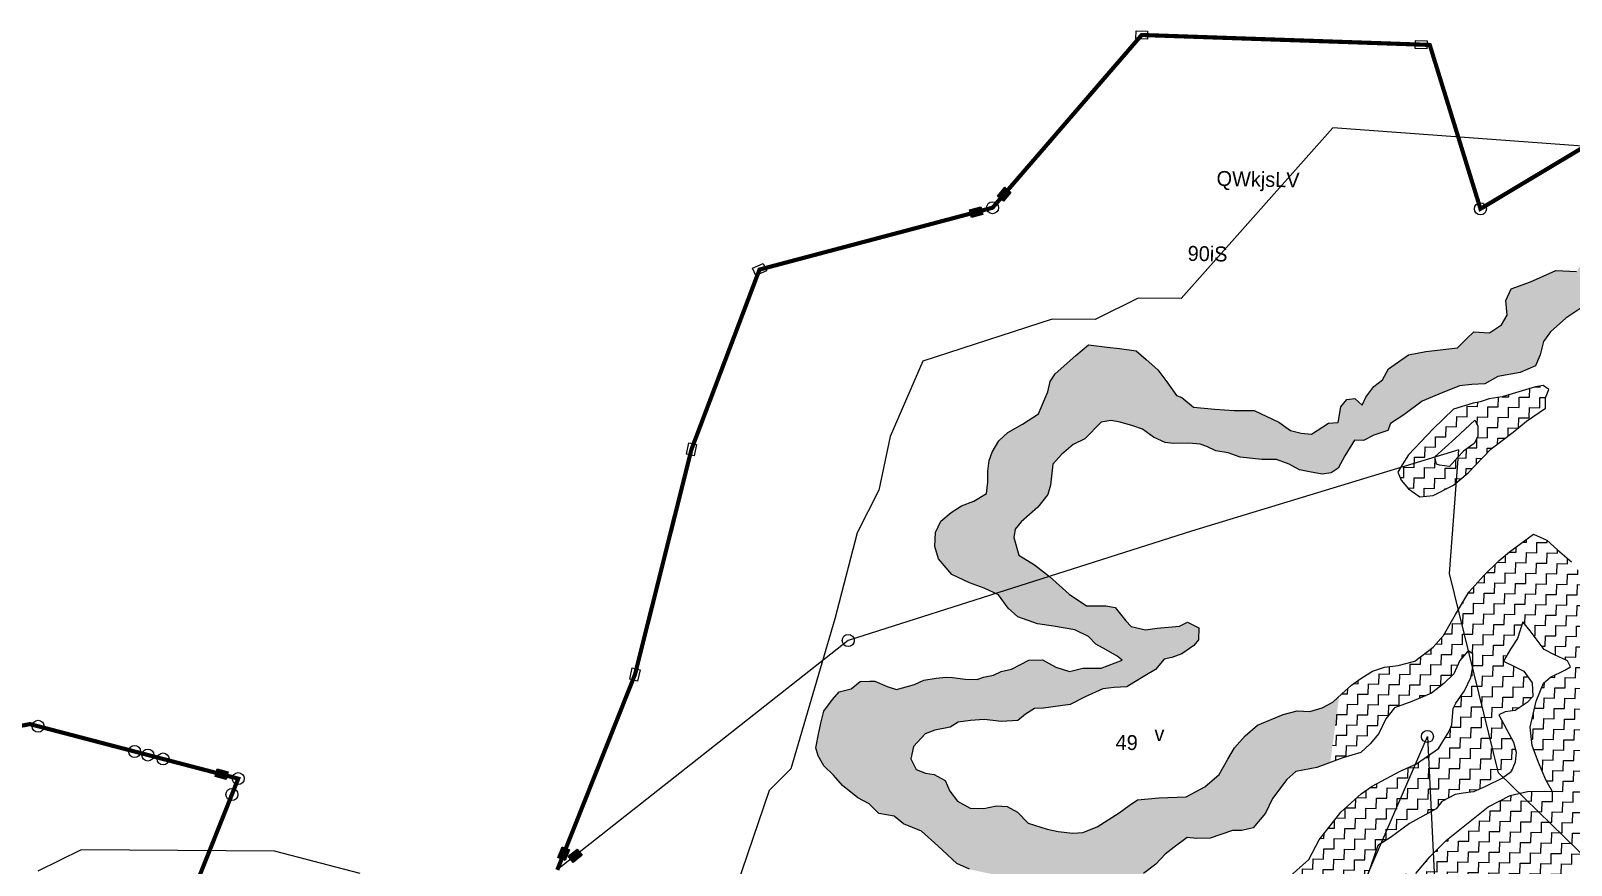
# Model space of a CAD drawing. Header units: metres. Extents: x 276670 to 279396, y 2061581 to 2064371.
# Drawn here: x 277984 to 278912, y 2063804 to 2064306 of the extents above; entities that cross this region are included whole.
import ezdxf
from ezdxf.enums import TextEntityAlignment as Align

# ---------------------------------------------------------------- set-up
doc = ezdxf.new("R2010")
doc.units = ezdxf.units.M
doc.header["$LTSCALE"] = 0.3
doc.header["$MEASUREMENT"] = 0
for name, color, linetype in [('POLY_HATCH', 12, 'Continuous'), ('POLY_PARCEL', 6, 'Continuous'), ('SYM_STONE', 1, 'Continuous'), ('TEXT_MAPIN', 7, 'Continuous'), ('TEXT_PARCEL', 7, 'Continuous'), ('V_BOUND_LINE', 7, 'Continuous'), ('VILLAGE BOUNDRY', 1, 'Continuous')]:
    doc.layers.add(name, color=color, linetype=linetype)
doc.styles.add('TEXT_MAP', font='')
doc.styles.get('TEXT_MAP').set_extended_font_data('Kruti Dev 050')
pattern_1 = [(0, (0, 0), (1.25, 1.25), [1.25, -1.25]), (90, (1.25, 0), (-1.25, 1.25), [1.25, -1.25])]

# ---------------------------------------------------------------- blocks, each defined once
blk = doc.blocks.new('STONE')
blk.add_circle((0, 0), 0.851)
blk = doc.blocks.new('STONESQUAREFILLED')
blk.add_hatch(color=256).paths.add_polyline_path([(0.7, -0.48), (0.7, 0.48), (-0.7, 0.48), (-0.7, -0.48)])
blk.add_lwpolyline([(-0.7, 0.48), (0.7, 0.48), (0.7, -0.48), (-0.7, -0.48)], close=True)
blk = doc.blocks.new('STONESQUARE')
blk.add_lwpolyline([(-0.7, 0.48), (0.7, 0.48), (0.7, -0.48), (-0.7, -0.48)], close=True)
blk = doc.blocks.new('AX')
at = {"layer": 'POLY_HATCH'}
h = blk.add_hatch(dxfattribs=at)
h.set_pattern_fill('ZIGZAG', color=256, scale=10, style=0)
h.set_pattern_definition(pattern_1)
h.paths.add_polyline_path([(406.18, 471.71), (408.27, 472.72), (409.64, 472.9), (411.19, 473.02), (412.03, 473.56), (413.34, 474.39), (414.59, 475.17), (415.61, 476.42), (416.56, 476.66), (417.75, 477.13), (419.19, 478.15), (419.72, 478.86), (419.72, 480.3), (418.35, 480.95), (417.4, 480.47), (414.71, 480.18), (413.28, 479.94), (411.55, 480.3), (410.89, 480.95), (409.58, 482.56), (408.44, 482.74), (406.12, 482.68), (403.97, 484.05), (401.58, 486.14), (399.73, 487.51), (397.82, 488.64), (397.17, 490.73), (397.29, 491.75), (398, 492.64), (399.97, 494.49), (401.16, 496.04), (401.46, 497.17), (401.7, 499.68), (402.72, 500.87), (404.12, 502.14), (405.5, 502.85), (407.41, 504.88), (408.6, 505.12), (409.73, 504.94), (411.28, 504.52), (412.42, 504.16), (413.79, 503.21), (415.22, 502.61), (416.24, 502.49), (418.09, 502.55), (419.46, 502.49), (420.24, 502.2), (421.37, 501.72), (422.86, 501.48), (424.29, 501), (426.92, 500.76), (428.71, 500.82), (430.26, 500.29), (431.51, 499.63), (432.71, 499.39), (434.26, 499.15), (435.33, 499.33), (436.17, 499.93), (436.94, 501.42), (438.08, 503.33), (439.15, 503.33), (440.41, 503.98), (442.08, 504.58), (442.38, 505.42), (443.96, 506.53), (446.17, 508.2), (448.14, 509.1), (450.64, 510.17), (452.13, 510.35), (453.68, 510.47), (455.24, 511.36), (457.92, 511.9), (459.77, 512.74), (460.31, 514.11), (460.67, 515.72), (461.5, 516.91), (463.29, 518.58), (465.8, 520.31), (467.17, 520.91), (470.04, 522.04), (472.24, 523.17), (473.44, 524.25), (474.51, 525.68), (474.75, 526.81), (475.23, 527.71), (476.42, 528.42), (478.09, 529.38), (479.82, 531.11), (481.67, 533.07), (483.58, 535.16), (485.19, 536.23), (486.68, 537.13), (489.55, 537.43), (488.65, 541.6), (486.09, 542.26), (484.18, 542.68), (482.39, 541.96), (480.9, 540.23), (479.4, 538.62), (478.33, 536.95), (477.73, 535.82), (477.08, 535.52), (474.75, 536), (473.91, 535.7), (472.3, 534.33), (469.92, 532.6), (469.32, 531.34), (469.32, 530.21), (469.5, 528.9), (468.6, 527.89), (466.75, 527.53), (465.08, 525.26), (464.49, 524.25), (461.98, 524.31), (458.94, 522.88), (456.61, 521.98), (456.01, 520.55), (456.19, 518.82), (455.53, 517.63), (454.1, 516.61), (452.21, 516.71), (451.38, 515.87), (450.3, 514.74), (446.49, 514.2), (444.4, 513.78), (442.01, 512.05), (441.29, 510.68), (440.28, 509.85), (439.32, 508.54), (438.91, 507.58), (438.01, 508.36), (437.06, 508.24), (436.34, 507.34), (436.04, 505.43), (434.91, 505.32), (432.88, 503.94), (431.63, 504.06), (430.31, 504.36), (428.88, 505.32), (425.9, 506.69), (423.45, 506.63), (421.12, 506.75), (418.56, 506.93), (417.13, 508.06), (416.47, 508.3), (415.28, 509.91), (414.14, 511.34), (412.73, 512.57), (411.48, 513.59), (409.45, 513.83), (407.96, 513.95), (405.69, 514.18), (404.2, 512.87), (401.75, 510.61), (401.15, 509.65), (400.92, 508.4), (400.44, 507.27), (399.84, 505.72), (397.93, 504.46), (396.2, 503.39), (395.13, 502.38), (394.35, 501), (393.99, 499.99), (393.87, 498.68), (393.87, 497.37), (393.75, 495.99), (392.26, 495.04), (390.77, 494.44), (389.52, 493.61), (388.32, 492.54), (387.67, 491.16), (387.63, 489.46), (388.11, 487.97), (389.78, 486.12), (391.93, 485.17), (393.72, 484.57), (395.45, 483.8), (396.64, 482.19), (397.84, 481.17), (400.22, 480.4), (402.19, 480.16), (404.76, 479.74), (406.43, 478.97), (407.33, 478.07), (408.58, 477.41), (409.95, 476.7), (410.55, 476.22), (408.04, 475.21), (405.83, 475.15), (404.22, 474.73), (402.55, 475.21), (400.94, 476.04), (399.29, 475.98), (398.28, 475.44), (397.2, 474.84), (395.95, 474.54), (395.05, 474.07), (393.86, 473.83), (393.08, 473.53), (391.65, 473.53), (390.1, 473.71), (389.32, 473.71), (388.13, 473.59), (386.64, 473.29), (385.51, 472.76), (383.36, 472.1), (382.22, 472.46), (380.73, 473.05), (380.13, 473.05), (378.94, 472.99), (377.87, 472.1), (376.43, 471.68), (375.66, 470.73), (374.64, 469.3), (374.29, 467.87), (374.05, 466.55), (373.75, 464.88), (374.05, 463.93), (374.76, 462.74), (375.96, 461.6), (377.09, 460.41), (378.98, 458.94), (380.35, 458.23), (381.54, 457.09), (383.39, 456.8), (384.53, 455.9), (386.73, 455.07), (388.76, 453.34), (391.09, 451.25), (392.64, 450.59), (393.54, 450.41), (394.79, 450.18), (395.8, 450), (397.24, 449.34), (399.62, 448.68), (400.7, 448.62), (402.13, 448.74), (403.14, 448.51), (404.4, 448.33), (406.6, 448.86), (410.6, 449.76), (413.65, 450.53), (415.14, 451.67), (416.21, 452.92), (417.29, 453.75), (418.84, 454.95), (419.97, 454.89), (421.64, 454.95), (424.3, 455.94), (425.43, 455.94), (426.8, 456.3), (428.24, 458.09), (429.07, 459.88), (430.74, 462.2), (431.82, 463.22), (434.32, 463.75), (435.94, 464.38), (436.85, 472.38), (436.09, 471.67), (434.84, 470.96), (433.35, 470.48), (431.8, 470.54), (430.12, 470.06), (427.08, 468.69), (425.59, 467.38), (424.34, 465.89), (423.56, 464.51), (422.55, 462.67), (420.87, 461.11), (418.61, 459.86), (415.33, 459.68), (412.76, 459.39), (411.74, 458.67), (410.55, 457.77), (407.95, 456.05), (406.22, 455.33), (405.03, 455.21), (403.24, 455.39), (401.92, 455.63), (399.6, 456.29), (398.28, 457.6), (397.03, 458.25), (395.72, 458.31), (394.22, 457.96), (392.55, 457.96), (391, 458.79), (390.05, 459.98), (389.45, 461.24), (388.14, 461.95), (387.06, 462.07), (385.93, 462.49), (385.27, 463.8), (385.57, 465.29), (386.94, 466.84), (388.08, 467.32), (389.93, 467.68), (390.88, 468.33), (392.37, 468.57), (394.05, 468.69), (396.13, 468.51), (398.1, 468.69), (399, 469.47), (400.09, 470.16), (401.16, 470.22), (404.39, 470.75)])
h = blk.add_hatch(dxfattribs=at)
h.set_pattern_fill('ZIGZAG', color=256, scale=10, style=0)
h.set_pattern_definition(pattern_1)
h.paths.add_polyline_path([(451.88, 499.67), (454.59, 502.61), (457.23, 504.69), (458.81, 506.06), (461.05, 507.67), (461.05, 508.9), (461.42, 509.94), (460.72, 510.41), (459.81, 510.24), (455.79, 508.94), (454.25, 508.64), (453.18, 508.27), (452.31, 508.1), (449.97, 507.33), (447.56, 504.89), (444.65, 501.71), (443.91, 500.47), (443.37, 499.57), (443.81, 498.63), (444.71, 497.59), (446.09, 496.66), (447.73, 496.86), (450.14, 498.16)])
h.paths.add_polyline_path([(448.03, 500.64), (447.83, 501.51), (450.27, 503.82), (452.55, 506.06), (452.92, 505.39), (452.95, 504.09), (452.55, 503.25), (451.28, 502.28), (450.61, 501.54), (449.6, 500.41), (448.4, 500.54)], flags=16)
h = blk.add_hatch(dxfattribs=at)
h.set_pattern_fill('ZIGZAG', color=256, scale=10, style=0)
h.set_pattern_definition(pattern_1)
h.paths.add_polyline_path([(482.23, 472.3), (482.06, 472.38), (481.04, 473.1), (478.92, 475.81), (476.89, 477.42), (474.8, 478.91), (472.36, 480.58), (471.04, 482.31), (469.19, 484.16), (467.28, 486.01), (465.97, 487.5), (464.6, 489.17), (462.87, 490.6), (461.55, 491.74), (459.94, 492.45), (457.08, 490.24), (455.83, 489.17), (454.04, 487.32), (452.25, 485.29), (450.69, 482.55), (449.32, 479.99), (448.07, 478.56), (445.92, 476.83), (443.89, 476.23), (442.24, 476.02), (440.81, 475.49), (439.43, 474.59), (438.3, 473.76), (437.17, 472.68), (436.85, 472.38), (435.94, 464.38), (437.43, 464.95), (439.63, 465.66), (440.71, 466.73), (441.72, 467.99), (442.56, 469.78), (443.57, 471.15), (445.66, 471.92), (447.99, 473), (449.48, 474.19), (450.67, 475.38), (451.33, 476.99), (452.34, 478.19), (452.88, 477.83), (452.94, 476.22), (452.7, 474.97), (451.99, 473.35), (450.97, 471.86), (450.67, 471.18), (450.55, 469.21), (450.19, 468.37), (449, 466.35), (446.37, 464.44), (444.4, 463.48), (441.06, 461.63), (439.75, 460.68), (437.36, 458.41), (436.35, 457.1), (434.8, 455.01), (433.6, 452.63), (431.04, 450.24), (429.49, 449.17), (428.8, 448.18), (428.24, 447.43), (424.54, 432.43), (425.37, 433.77), (426.26, 434.78), (426.68, 435.92), (428.05, 436.81), (430.44, 437.88), (431.99, 439.14), (432.82, 440.27), (433.42, 441.17), (433.48, 442.06), (433.54, 443.19), (434.14, 444.09), (434.55, 444.98), (436.4, 446.12), (438.67, 447.31), (439.69, 448.26), (440.7, 450.83), (441.89, 454.46), (443.41, 455.46), (445.68, 457.19), (448.85, 459.04), (449.5, 459.93), (451.11, 460.83), (452.07, 461.01), (453.32, 461.19), (454.75, 461.84), (456.78, 462.92), (457.8, 463.69), (458.27, 464.88), (458.39, 466.08), (458.03, 467.27), (457.14, 468.82), (456.19, 470.55), (456.96, 470.91), (458.15, 471.09), (459.59, 472.1), (460.24, 472.82), (460.12, 474.49), (459.11, 475.86), (458.03, 476.39), (456.6, 477.05), (457.44, 478.48), (458.27, 479.79), (458.87, 481.82), (459.77, 480.75), (461.5, 478.54), (462.75, 477.94), (464.36, 477.23), (464.72, 476.51), (464.06, 476.1), (462.33, 475.2), (461.5, 474.49), (460.66, 472.28), (460, 469.12), (460.3, 466.91), (461.08, 464.88), (462.03, 462.8), (462.81, 461.48), (459.83, 461.36), (457.74, 460.83), (455.11, 459.4), (450.19, 455.3), (448.22, 453.22), (446.55, 451.19), (445.35, 451.13), (444.88, 450.71), (442.91, 449.7), (440.88, 448.38), (439.62, 446.6), (437.24, 443.08), (434.01, 440), (432.46, 438.51), (431.09, 436.72), (429.54, 435.59), (427.15, 432.84), (426.32, 431.29), (425.9, 429.74), (425.96, 428.25), (426.38, 427), (428.05, 426.34), (430.31, 426.28), (432.1, 427.12), (434.31, 427.36), (436.58, 427.24), (438.13, 427.72), (439.98, 427.78), (441.59, 427.36), (443.14, 427.36), (441.77, 425.27), (440.58, 423.72), (438.97, 423), (438.94, 422.99), (490.56, 426.83), (489.94, 427.55), (489.16, 429.1), (489.64, 431.13), (490.95, 431.96), (492.51, 432.32), (494.42, 432.56), (496.21, 432.44), (498.71, 431.9), (500.38, 431.79), (501.58, 430.65), (502.11, 431.07), (503.55, 431.07), (507.01, 430.53), (507.37, 430.89), (508.86, 431.49), (510.57, 431.66)])
for points in [[(446.55, 451.19), (448.22, 453.22), (450.19, 455.3), (455.11, 459.4), (457.74, 460.83), (459.83, 461.36), (462.81, 461.48), (462.03, 462.8), (461.08, 464.88), (460.3, 466.91), (460, 469.12), (460.66, 472.28), (461.5, 474.49), (462.33, 475.2), (464.06, 476.1), (464.72, 476.51), (464.36, 477.23), (462.75, 477.94), (461.5, 478.54), (459.77, 480.75), (458.87, 481.82), (458.27, 479.79), (457.44, 478.48), (456.6, 477.05), (458.03, 476.39), (459.11, 475.86), (460.12, 474.49), (460.24, 472.82), (459.59, 472.1), (458.15, 471.09), (456.96, 470.91), (456.19, 470.55), (457.14, 468.82), (458.03, 467.27), (458.39, 466.08), (458.27, 464.88), (457.8, 463.69), (456.78, 462.92), (454.75, 461.84), (453.32, 461.19), (452.07, 461.01), (451.11, 460.83), (449.5, 459.93), (448.85, 459.04), (445.68, 457.19), (443.41, 455.46), (441.89, 454.46), (440.7, 450.83)], [(431.04, 450.24), (433.6, 452.63), (434.8, 455.01), (436.35, 457.1), (437.36, 458.41), (439.75, 460.68), (441.06, 461.63), (444.4, 463.48), (446.37, 464.44), (449, 466.35), (450.19, 468.37), (450.55, 469.21), (450.67, 471.18), (450.97, 471.86), (451.99, 473.35), (452.7, 474.97), (452.94, 476.22), (452.88, 477.83), (452.34, 478.19), (451.33, 476.99), (450.67, 475.38), (449.48, 474.19), (447.99, 473), (445.66, 471.92), (443.57, 471.15), (442.56, 469.78), (441.72, 467.99), (440.71, 466.73), (439.63, 465.66), (437.43, 464.95), (434.32, 463.75), (431.82, 463.22), (430.74, 462.2), (429.07, 459.88), (428.24, 458.09), (426.8, 456.3), (425.43, 455.94), (424.3, 455.94), (421.64, 454.95), (419.97, 454.89), (418.84, 454.95), (417.29, 453.75), (416.21, 452.92), (415.14, 451.67), (413.65, 450.53)], [(392.64, 450.59), (391.09, 451.25), (388.76, 453.34), (386.73, 455.07), (384.53, 455.9), (383.39, 456.8), (381.54, 457.09), (380.35, 458.23), (378.98, 458.94), (377.09, 460.41), (375.96, 461.6), (374.76, 462.74), (374.05, 463.93), (373.75, 464.88), (374.05, 466.55), (374.29, 467.87), (374.64, 469.3), (375.66, 470.73), (376.43, 471.68), (377.87, 472.1), (378.94, 472.99), (380.13, 473.05), (380.73, 473.05), (382.22, 472.46), (383.36, 472.1), (385.51, 472.76), (386.64, 473.29), (388.13, 473.59), (389.32, 473.71), (390.1, 473.71), (391.65, 473.53), (393.08, 473.53), (393.86, 473.83), (395.05, 474.07), (395.95, 474.54), (397.2, 474.84), (398.28, 475.44), (399.29, 475.98), (400.94, 476.04), (402.55, 475.21), (404.22, 474.73), (405.83, 475.15), (408.04, 475.21), (410.55, 476.22), (409.95, 476.7), (408.58, 477.41), (407.33, 478.07), (406.43, 478.97), (404.76, 479.74), (402.19, 480.16), (400.22, 480.4), (397.84, 481.17), (396.64, 482.19), (395.45, 483.8), (393.72, 484.57), (391.93, 485.17), (389.78, 486.12), (388.11, 487.97), (387.63, 489.46), (387.67, 491.16), (388.32, 492.54), (389.52, 493.61), (390.77, 494.44), (392.26, 495.04), (393.75, 495.99), (393.87, 497.37), (393.87, 498.68), (393.99, 499.99), (394.35, 501), (395.13, 502.38), (396.2, 503.39), (397.93, 504.46), (399.84, 505.72), (400.44, 507.27), (400.92, 508.4), (401.15, 509.65), (401.75, 510.61), (404.2, 512.87), (405.69, 514.18), (407.96, 513.95), (409.45, 513.83), (411.48, 513.59), (412.73, 512.57), (414.14, 511.34), (415.28, 509.91), (416.47, 508.3), (417.13, 508.06), (418.56, 506.93), (421.12, 506.75), (423.45, 506.63), (425.9, 506.69), (428.88, 505.32), (430.31, 504.36), (431.63, 504.06), (432.88, 503.94), (434.91, 505.32), (436.04, 505.43), (436.34, 507.34), (437.06, 508.24), (438.01, 508.36), (438.91, 507.58), (439.32, 508.54), (440.28, 509.85), (441.29, 510.68), (442.01, 512.05), (444.4, 513.78), (446.49, 514.2), (450.3, 514.74), (451.38, 515.87), (452.21, 516.71), (454.1, 516.61), (455.53, 517.63), (456.19, 518.82), (456.01, 520.55), (456.61, 521.98), (458.94, 522.88), (461.98, 524.31), (464.49, 524.25)], [(465.8, 520.31), (463.29, 518.58), (461.5, 516.91), (460.67, 515.72), (460.31, 514.11), (459.77, 512.74), (457.92, 511.9), (455.24, 511.36), (453.68, 510.47), (452.13, 510.35), (450.64, 510.17), (448.14, 509.1), (446.17, 508.2), (443.96, 506.53), (442.38, 505.42), (442.08, 504.58), (440.41, 503.98), (439.15, 503.33), (438.08, 503.33), (436.94, 501.42), (436.17, 499.93), (435.33, 499.33), (434.26, 499.15), (432.71, 499.39), (431.51, 499.63), (430.26, 500.29), (428.71, 500.82), (426.92, 500.76), (424.29, 501), (422.86, 501.48), (421.37, 501.72), (420.24, 502.2), (419.46, 502.49), (418.09, 502.55), (416.24, 502.49), (415.22, 502.61), (413.79, 503.21), (412.42, 504.16), (411.28, 504.52), (409.73, 504.94), (408.6, 505.12), (407.41, 504.88), (405.5, 502.85), (404.12, 502.14), (402.72, 500.87), (401.7, 499.68), (401.46, 497.17), (401.16, 496.04), (399.97, 494.49), (398, 492.64), (397.29, 491.75), (397.17, 490.73), (397.82, 488.64), (399.73, 487.51), (401.58, 486.14), (403.97, 484.05), (406.12, 482.68), (408.44, 482.74), (409.58, 482.56), (410.89, 480.95), (411.55, 480.3), (413.28, 479.94), (414.71, 480.18), (417.4, 480.47), (418.35, 480.95), (419.72, 480.3), (419.72, 478.86), (419.19, 478.15), (417.75, 477.13), (416.56, 476.66), (415.61, 476.42), (414.59, 475.17), (413.34, 474.39), (412.03, 473.56), (411.19, 473.02), (409.64, 472.9), (408.27, 472.72), (406.18, 471.71), (404.39, 470.75), (401.16, 470.22), (400.09, 470.16), (399, 469.47), (398.1, 468.69), (396.13, 468.51), (394.05, 468.69), (392.37, 468.57), (390.88, 468.33), (389.93, 467.68), (388.08, 467.32), (386.94, 466.84), (385.57, 465.29), (385.27, 463.8), (385.93, 462.49), (387.06, 462.07), (388.14, 461.95), (389.45, 461.24), (390.05, 459.98), (391, 458.79), (392.55, 457.96), (394.22, 457.96), (395.72, 458.31), (397.03, 458.25), (398.28, 457.6), (399.6, 456.29), (401.92, 455.63), (403.24, 455.39), (405.03, 455.21), (406.22, 455.33), (407.95, 456.05), (410.55, 457.77), (411.74, 458.67), (412.76, 459.39), (415.33, 459.68), (418.61, 459.86), (420.87, 461.11), (422.55, 462.67), (423.56, 464.51), (424.34, 465.89), (425.59, 467.38), (427.08, 468.69), (430.12, 470.06), (431.8, 470.54), (433.35, 470.48), (434.84, 470.96), (436.09, 471.67), (437.17, 472.68), (438.3, 473.76), (439.43, 474.59), (440.81, 475.49), (442.24, 476.02), (443.89, 476.23), (445.92, 476.83), (448.07, 478.56), (449.32, 479.99), (450.69, 482.55), (452.25, 485.29), (454.04, 487.32), (455.83, 489.17), (457.08, 490.24), (459.94, 492.45), (461.55, 491.74), (462.87, 490.6), (464.6, 489.17)], [(447.73, 496.86), (450.14, 498.16), (451.88, 499.67), (454.59, 502.61), (457.23, 504.69), (458.81, 506.06), (461.05, 507.67), (461.05, 508.9), (461.42, 509.94), (460.72, 510.41), (459.81, 510.24), (455.79, 508.94), (454.25, 508.64), (453.18, 508.27), (452.31, 508.1), (449.97, 507.33), (447.56, 504.89), (444.65, 501.71), (443.91, 500.47), (443.37, 499.57), (443.81, 498.63), (444.71, 497.59), (446.09, 496.66), (447.73, 496.86)], [(447.83, 501.51), (450.27, 503.82), (452.55, 506.06), (452.92, 505.39), (452.95, 504.09), (452.55, 503.25), (451.28, 502.28), (450.61, 501.54), (449.6, 500.41), (448.4, 500.54), (448.03, 500.64), (447.83, 501.51)]]:
    blk.add_lwpolyline(points, dxfattribs=at)
at = {"layer": 'POLY_PARCEL'}
for points in [[(544.96, 383.35), (537.02, 389.68), (515.22, 409.03), (502.18, 420.8), (479.04, 442.27), (456.3, 463.53), (449.88, 487.47), (450.71, 502.44), (418.61, 491.97), (377.41, 477.91), (342.84, 449.51)], [(342.55, 448.64), (363.53, 435.51), (406.85, 442.75), (425.87, 446.04), (434.08, 434.72), (447.62, 467.76), (449.55, 439.91), (451.28, 409.62), (460.13, 393.21), (461.03, 390.44)]]:
    blk.add_lwpolyline(points, dxfattribs=at)
at = {"layer": 'V_BOUND_LINE', "const_width": 0.5}
for points in [[(544.96, 383.35), (543.77, 387.73), (531.63, 428.58), (540.72, 442.79), (513.09, 473.47), (501.08, 513.12), (500.19, 538.16), (489.82, 536.81), (485.84, 552.3), (452.72, 531.57), (446.19, 551.23), (411.37, 551.72), (393.78, 530.5), (365.78, 522.46), (358.01, 500.6), (351.74, 473.28), (342.84, 449.51)], [(289.52, 423.26), (289.86, 425.68), (291.41, 427.83), (299.02, 446.26), (304.07, 459.73), (278.77, 465.8), (265.16, 462.9)]]:
    blk.add_lwpolyline(points, dxfattribs=at)
at = {"layer": 'SYM_STONE'}
for name, p, rotation in [('STONESQUARE', (411.37, 551.72), 359.2048024290707), ('STONESQUARE', (445.15, 551.25), 359.2048024290721), ('STONESQUAREFILLED', (395.15, 532.15), 230.3413240099841), ('STONESQUAREFILLED', (391.81, 529.93), 16.0274423098054), ('STONESQUARE', (365.78, 522.46), 204.7828467912942), ('STONESQUARE', (358.01, 500.6), 258.9778629270353), ('STONESQUARE', (351.74, 473.28), 258.9778629270353), ('STONESQUAREFILLED', (302.06, 460.22), 166.5154830764804), ('STONESQUAREFILLED', (343.58, 451.48), 69.4876514182806), ('STONESQUAREFILLED', (344.96, 451.25), 39.41403973811158)]:
    blk.add_blockref(name, p, dxfattribs=dict(at, rotation=rotation))
at = {"layer": 'SYM_STONE', "xscale": 0.85, "yscale": 0.85, "zscale": 0.85}
for p in [(452.72, 531.57), (393.78, 530.5), (377.41, 477.91), (447.62, 467.76), (279.77, 465.56), (291.49, 462.75), (293.1, 462.36), (294.94, 461.92), (304.07, 459.73), (303.34, 457.8)]:
    blk.add_blockref('STONE', p, dxfattribs=at)
at = {"layer": 'TEXT_MAPIN', "style": 'TEXT_MAP'}
blk.add_text('QWkjsLV', height=1.8, dxfattribs=at).set_placement((420.77, 533.7))
blk.add_text('v', height=1.8, dxfattribs=at).set_placement((415.23, 466.54), align=Align.CENTER)
at = {"layer": 'TEXT_PARCEL', "style": 'TEXT_MAP'}
for s, p in [('90iS', (419.87, 524.58)), ('49', (411.3, 465.39))]:
    blk.add_text(s, height=1.8, dxfattribs=at).set_placement(p, align=Align.CENTER)

msp = doc.modelspace()

# ---------------------------------------------------------------- linework, layer by layer
at = {"layer": 'VILLAGE BOUNDRY'}
for points in [[(278962.38, 2064233.51), (278768.29, 2064247.89), (278676.95, 2064145), (278651.05, 2064145.19), (278625.06, 2064132.41), (278599.16, 2064132.6), (278521.31, 2064107.3), (278501.57, 2064062.13), (278494.85, 2064029.83), (278481.73, 2064004.03), (278468.42, 2063952.33), (278441.86, 2063861.93), (278428.84, 2063849.06), (278389.16, 2063732.85)], [(278182.52, 2063799.09), (278130.82, 2063812.4), (278014.33, 2063813.25), (277988.34, 2063800.51)]]:
    msp.add_lwpolyline(points, dxfattribs=at)

# ---------------------------------------------------------------- block references
at = {"xscale": 4.985201715324568, "yscale": 4.985201715324568, "zscale": 4.985201715324568, "rotation": 358.829730364269}
msp.add_blockref('AX', (276546.64, 2061595.71), dxfattribs=at)

doc.saveas('drawing.dxf')
